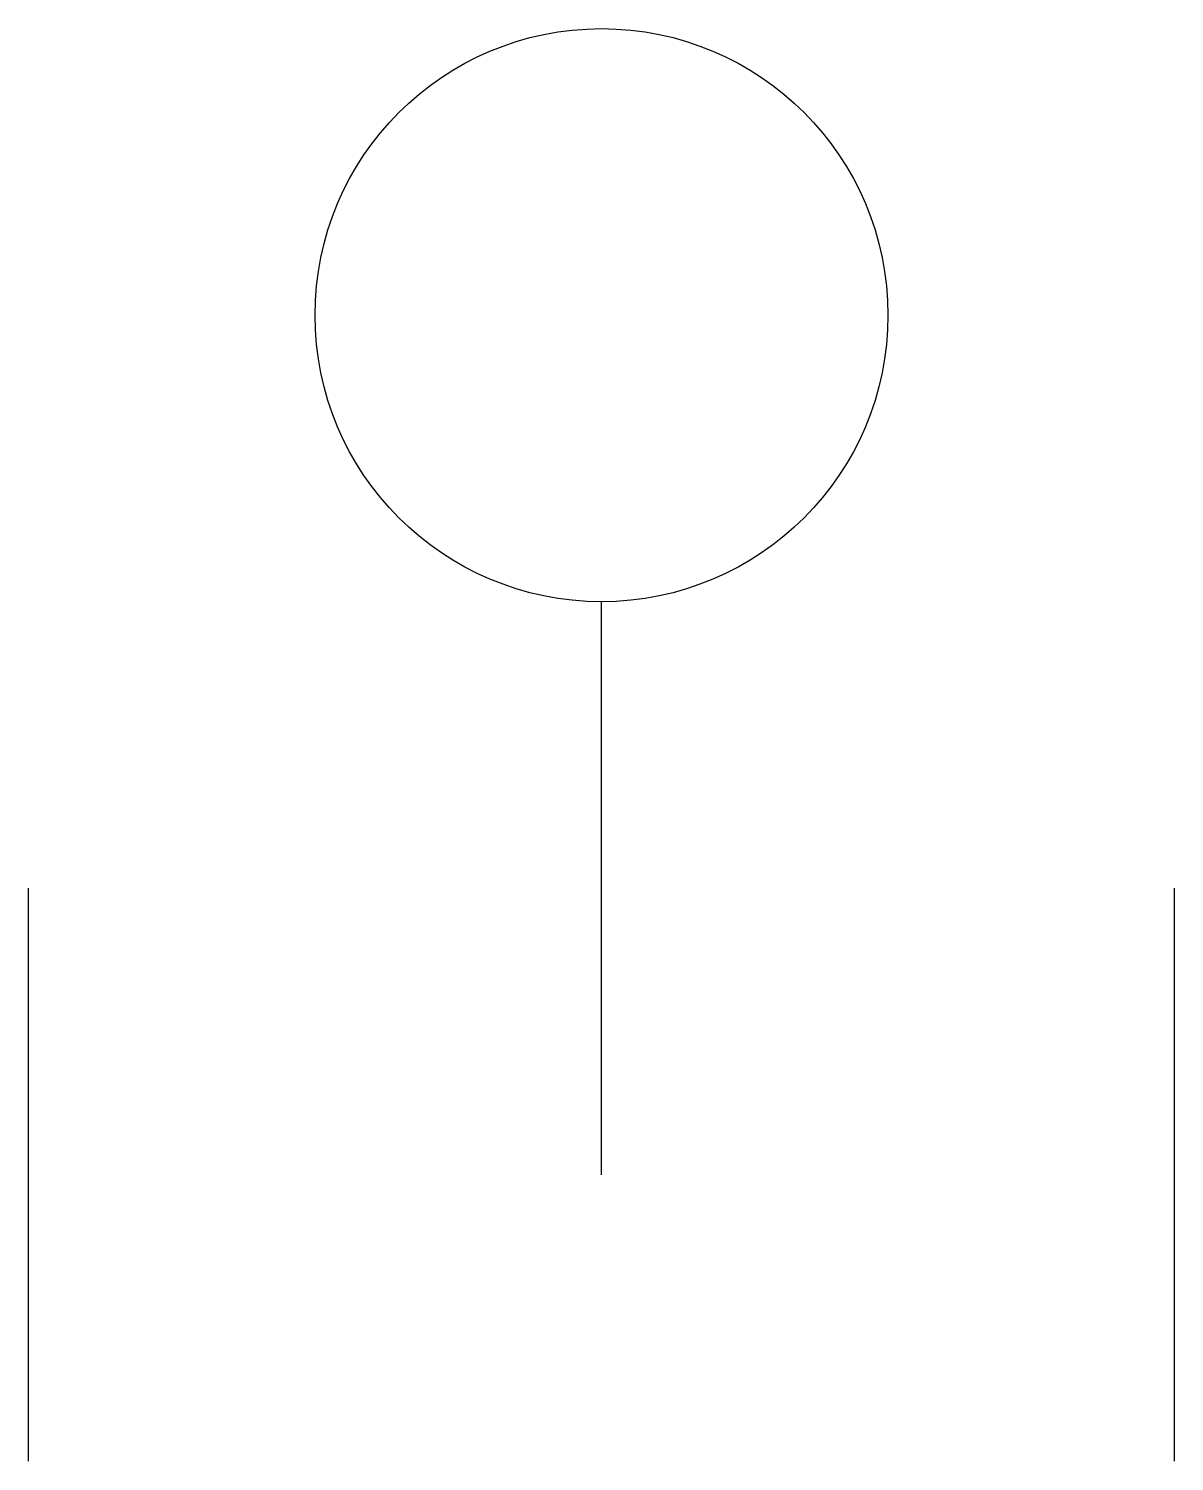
# Model space of a CAD drawing. Header units: millimetres. Extents: x -10116.82 to -10116.58, y 62.295 to 62.595.
import ezdxf

# ---------------------------------------------------------------- set-up
doc = ezdxf.new("R2010")
doc.units = ezdxf.units.MM
doc.header["$LTSCALE"] = 10
doc.layers.add('Tub_componentes', color=2, linetype='Continuous')

msp = doc.modelspace()

# ---------------------------------------------------------------- linework, layer by layer
at = {"layer": 'Tub_componentes'}
for p, q in [((-10116.69991, 62.35524), (-10116.69991, 62.47524)), ((-10116.81991, 62.29524), (-10116.81991, 62.41524)), ((-10116.57991, 62.29524), (-10116.57991, 62.41524))]:
    msp.add_line(p, q, dxfattribs=at)
msp.add_circle((-10116.69991, 62.53524), 0.06, dxfattribs=at)

doc.saveas('drawing.dxf')
